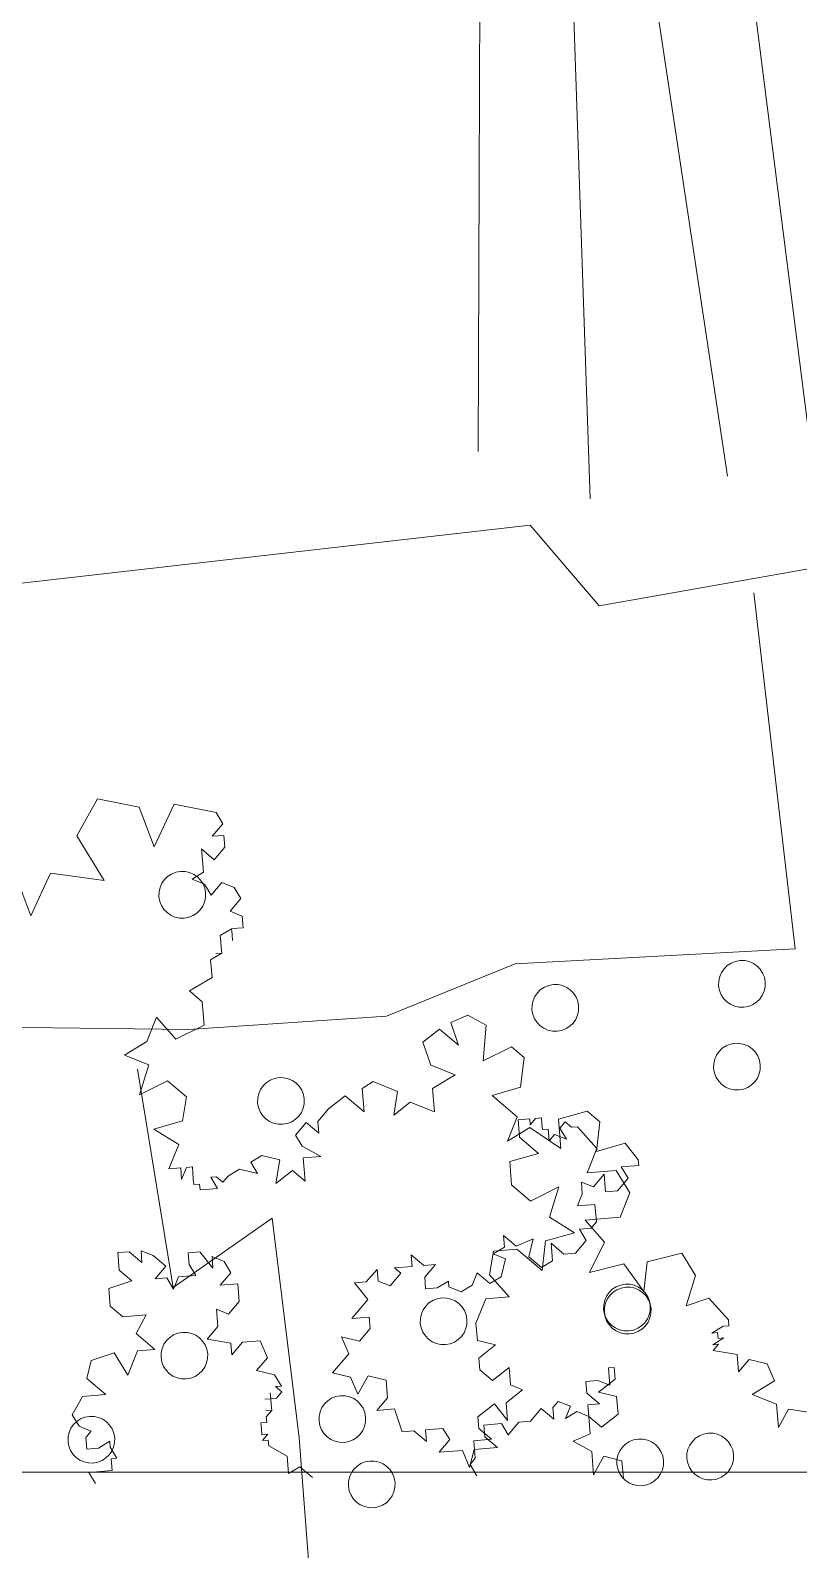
# Model space of a CAD drawing. Header units: metres. Extents: x 0 to 4415, y 1197 to 2590.
# Drawn here: x 1864.2464 to 1864.3777, y 1203.1949 to 1203.4547 of the extents above; entities that cross this region are included whole.
import ezdxf

# ---------------------------------------------------------------- set-up
doc = ezdxf.new("R2010")
doc.units = ezdxf.units.M
doc.linetypes.add('CONTINU', pattern=[0])
doc.layers.get('DEFPOINTS').update_dxf_attribs({"lineweight": 5})
for name, color, linetype, lineweight in [('00-Menuiserie', 152, 'CONTINU', 5), ('AMENAGEMENT', 7, 'Continuous', 5), ('vue', 7, 'Continuous', 5)]:
    doc.layers.add(name, color=color, linetype=linetype, lineweight=lineweight)
doc.layers.add('veg', color=7, linetype='Continuous', lineweight=9, true_color=0x61c200)

# ---------------------------------------------------------------- blocks, each defined once
blk = doc.blocks.new('DSD')
at = {"layer": 'DEFPOINTS'}
blk.add_line((1395.59068, 1272.90601), (1396.24674, 1272.90601), dxfattribs=at)
at = {"layer": 'veg'}
for p, q in [((1395.81935, 1273.01877), (1395.81819, 1273.01686)), ((1395.8265, 1273.0202), (1395.81935, 1273.01877)), ((1395.82992, 1273.01288), (1395.8265, 1273.0202)), ((1395.83249, 1273.0197), (1395.82992, 1273.01288)), ((1395.83964, 1273.02112), (1395.83249, 1273.0197)), ((1395.84314, 1273.01481), (1395.83964, 1273.02112)), ((1395.81819, 1273.01686), (1395.82002, 1273.0147)), ((1395.81803, 1273.01486), (1395.81786, 1273.01287)), ((1395.82002, 1273.0147), (1395.81803, 1273.01486)), ((1395.83849, 1273.00715), (1395.84314, 1273.01481)), ((1395.81786, 1273.01287), (1395.8197, 1273.01071)), ((1395.8197, 1273.01071), (1395.82186, 1273.01254)), ((1395.82186, 1273.01254), (1395.82153, 1273.00855)), ((1395.82153, 1273.00855), (1395.82344, 1273.00739)), ((1395.84764, 1273.00841), (1395.83849, 1273.00715)), ((1395.85105, 1273.0011), (1395.84764, 1273.00841)), ((1395.81629, 1273.00597), (1395.81513, 1273.00405)), ((1395.81837, 1273.0068), (1395.81629, 1273.00597)), ((1395.8202, 1273.00464), (1395.81837, 1273.0068)), ((1395.82136, 1273.00655), (1395.8202, 1273.00464)), ((1395.82344, 1273.00739), (1395.82136, 1273.00655)), ((1395.85362, 1273.00792), (1395.85105, 1273.0011)), ((1395.81513, 1273.00405), (1395.81696, 1273.00189)), ((1395.81488, 1273.00106), (1395.81472, 1272.99906)), ((1395.81696, 1273.00189), (1395.81488, 1273.00106)), ((1395.81472, 1272.99906), (1395.81572, 1272.99898)), ((1395.81572, 1272.99898), (1395.81672, 1272.9989)), ((1395.81655, 1272.9969), (1395.81663, 1272.9979)), ((1395.81663, 1272.9979), (1395.81655, 1272.9969)), ((1395.81663, 1272.9979), (1395.81672, 1272.9989)), ((1395.81672, 1272.9989), (1395.81663, 1272.9979)), ((1395.81672, 1272.9989), (1395.81863, 1272.99774)), ((1395.81847, 1272.99574), (1395.81838, 1272.99474)), ((1395.81855, 1272.99674), (1395.81847, 1272.99574)), ((1395.81863, 1272.99774), (1395.81855, 1272.99674)), ((1395.81855, 1272.99674), (1395.81855, 1272.99674)), ((1395.81855, 1272.99674), (1395.81855, 1272.99674)), ((1395.81863, 1272.99774), (1395.81863, 1272.99774)), ((1395.81838, 1272.99474), (1395.8203, 1272.99358)), ((1395.81938, 1272.99466), (1395.81838, 1272.99474)), ((1395.81838, 1272.99474), (1395.81938, 1272.99466)), ((1395.8203, 1272.99358), (1395.82005, 1272.99059)), ((1395.82005, 1272.99059), (1395.82388, 1272.98826)), ((1395.82388, 1272.98826), (1395.82172, 1272.98643)), ((1395.82172, 1272.98643), (1395.82139, 1272.98244)), ((1395.77632, 1272.98414), (1395.77317, 1272.98239)), ((1395.77317, 1272.98239), (1395.77367, 1272.97632)), ((1395.77924, 1272.98289), (1395.77632, 1272.98414)), ((1395.77791, 1272.97898), (1395.77924, 1272.98289)), ((1395.82139, 1272.98244), (1395.82622, 1272.98004)), ((1395.82622, 1272.98004), (1395.82954, 1272.98378)), ((1395.82954, 1272.98378), (1395.83121, 1272.97963)), ((1395.78115, 1272.98173), (1395.77791, 1272.97898)), ((1395.78398, 1272.97949), (1395.78115, 1272.98173)), ((1395.76885, 1272.97872), (1395.76669, 1272.97689)), ((1395.77367, 1272.97632), (1395.76885, 1272.97872)), ((1395.78265, 1272.97558), (1395.78398, 1272.97949)), ((1395.83503, 1272.9773), (1395.83088, 1272.97563)), ((1395.83121, 1272.97963), (1395.83503, 1272.9773)), ((1395.76669, 1272.97689), (1395.76728, 1272.97182)), ((1395.7785, 1272.97391), (1395.78265, 1272.97558)), ((1395.83088, 1272.97563), (1395.83246, 1272.97048)), ((1395.78233, 1272.97159), (1395.7785, 1272.97391)), ((1395.79247, 1272.97276), (1395.78831, 1272.9711)), ((1395.79438, 1272.9716), (1395.79247, 1272.97276)), ((1395.82764, 1272.97289), (1395.8244, 1272.97014)), ((1395.83246, 1272.97048), (1395.82764, 1272.97289)), ((1395.76728, 1272.97182), (1395.77218, 1272.97041)), ((1395.77218, 1272.97041), (1395.76786, 1272.96675)), ((1395.782, 1272.9676), (1395.78233, 1272.97159)), ((1395.78831, 1272.9711), (1395.78898, 1272.96702)), ((1395.79405, 1272.96761), (1395.79438, 1272.9716)), ((1395.79729, 1272.97036), (1395.79405, 1272.96761)), ((1395.80012, 1272.96812), (1395.79729, 1272.97036)), ((1395.8244, 1272.97014), (1395.82507, 1272.96607)), ((1395.75589, 1272.96773), (1395.75373, 1272.9659)), ((1395.7608, 1272.96633), (1395.75589, 1272.96773)), ((1395.76786, 1272.96675), (1395.76953, 1272.96259)), ((1395.78615, 1272.96926), (1395.782, 1272.9676)), ((1395.78898, 1272.96702), (1395.78615, 1272.96926)), ((1395.80195, 1272.96596), (1395.80012, 1272.96812)), ((1395.75373, 1272.9659), (1395.75432, 1272.96083)), ((1395.75758, 1272.96506), (1395.75426, 1272.96131)), ((1395.75758, 1272.96506), (1395.75758, 1272.96506)), ((1395.75858, 1272.96497), (1395.75758, 1272.96506)), ((1395.75966, 1272.96589), (1395.75858, 1272.96497)), ((1395.75942, 1272.9629), (1395.76058, 1272.96481)), ((1395.75966, 1272.96589), (1395.75966, 1272.96589)), ((1395.76058, 1272.96481), (1395.75966, 1272.96589)), ((1395.76039, 1272.96134), (1395.7608, 1272.96633)), ((1395.7657, 1272.96492), (1395.76039, 1272.96134)), ((1395.76257, 1272.96465), (1395.76241, 1272.96265)), ((1395.76357, 1272.96456), (1395.76257, 1272.96465)), ((1395.76365, 1272.96556), (1395.76357, 1272.96456)), ((1395.76374, 1272.96656), (1395.76365, 1272.96556)), ((1395.76473, 1272.96648), (1395.76374, 1272.96656)), ((1395.76565, 1272.9654), (1395.76473, 1272.96648)), ((1395.76573, 1272.96639), (1395.76565, 1272.9654)), ((1395.76953, 1272.96259), (1395.7657, 1272.96492)), ((1395.76773, 1272.96623), (1395.76573, 1272.96639)), ((1395.76748, 1272.96324), (1395.76773, 1272.96623)), ((1395.80179, 1272.96396), (1395.80195, 1272.96596)), ((1395.80395, 1272.96579), (1395.80179, 1272.96396)), ((1395.80578, 1272.96363), (1395.80395, 1272.96579)), ((1395.82507, 1272.96607), (1395.82998, 1272.96466)), ((1395.82998, 1272.96466), (1395.82574, 1272.96199)), ((1395.74941, 1272.96224), (1395.74717, 1272.95941)), ((1395.75432, 1272.96083), (1395.74941, 1272.96224)), ((1395.76149, 1272.96373), (1395.75942, 1272.9629)), ((1395.76241, 1272.96265), (1395.76149, 1272.96373)), ((1395.76424, 1272.96049), (1395.76748, 1272.96324)), ((1395.80146, 1272.95997), (1395.80462, 1272.96172)), ((1395.80462, 1272.96172), (1395.80578, 1272.96363)), ((1395.82574, 1272.96199), (1395.82741, 1272.95784)), ((1395.74717, 1272.95941), (1395.74709, 1272.95841)), ((1395.75426, 1272.96131), (1395.75593, 1272.95715)), ((1395.76915, 1272.95908), (1395.76424, 1272.96049)), ((1395.76882, 1272.95509), (1395.76915, 1272.95908)), ((1395.80446, 1272.95972), (1395.80146, 1272.95997)), ((1395.80413, 1272.95573), (1395.80446, 1272.95972)), ((1395.81152, 1272.96015), (1395.80845, 1272.9594)), ((1395.80845, 1272.9594), (1395.80912, 1272.95532)), ((1395.81344, 1272.95899), (1395.81152, 1272.96015)), ((1395.81227, 1272.95707), (1395.81344, 1272.95899)), ((1395.74709, 1272.95841), (1395.75008, 1272.95817)), ((1395.75094, 1272.95756), (1395.74862, 1272.95374)), ((1395.75008, 1272.95817), (1395.74892, 1272.95625)), ((1395.75593, 1272.95715), (1395.75094, 1272.95756)), ((1395.75275, 1272.95393), (1395.75299, 1272.95692)), ((1395.75299, 1272.95692), (1395.75482, 1272.95476)), ((1395.80629, 1272.95756), (1395.80413, 1272.95573)), ((1395.80912, 1272.95532), (1395.80629, 1272.95756)), ((1395.81535, 1272.95782), (1395.81227, 1272.95707)), ((1395.81726, 1272.95666), (1395.81535, 1272.95782)), ((1395.81726, 1272.95666), (1395.81726, 1272.95666)), ((1395.81818, 1272.95558), (1395.81726, 1272.95666)), ((1395.81926, 1272.9565), (1395.81818, 1272.95558)), ((1395.81909, 1272.9545), (1395.82026, 1272.95642)), ((1395.81926, 1272.9565), (1395.81926, 1272.9565)), ((1395.82026, 1272.95642), (1395.81926, 1272.9565)), ((1395.82341, 1272.95817), (1395.82325, 1272.95617)), ((1395.82441, 1272.95808), (1395.82341, 1272.95817)), ((1395.82525, 1272.95601), (1395.82441, 1272.95808)), ((1395.82541, 1272.958), (1395.82525, 1272.95601)), ((1395.82741, 1272.95784), (1395.82541, 1272.958)), ((1395.74862, 1272.95374), (1395.75029, 1272.94958)), ((1395.74892, 1272.95625), (1395.75075, 1272.95409)), ((1395.75075, 1272.95409), (1395.75275, 1272.95393)), ((1395.75482, 1272.95476), (1395.7569, 1272.9556)), ((1395.7569, 1272.9556), (1395.75674, 1272.9536)), ((1395.76076, 1272.95475), (1395.76558, 1272.95234)), ((1395.76234, 1272.9496), (1395.76076, 1272.95475)), ((1395.76558, 1272.95234), (1395.76882, 1272.95509)), ((1395.82109, 1272.95434), (1395.81909, 1272.9545)), ((1395.82209, 1272.95426), (1395.82109, 1272.95434)), ((1395.82217, 1272.95525), (1395.82209, 1272.95426)), ((1395.82317, 1272.95517), (1395.82217, 1272.95525)), ((1395.82325, 1272.95617), (1395.82317, 1272.95517)), ((1395.75458, 1272.95177), (1395.75433, 1272.94877)), ((1395.75757, 1272.95152), (1395.75458, 1272.95177)), ((1395.75674, 1272.9536), (1395.75757, 1272.95152)), ((1395.75029, 1272.94958), (1395.75627, 1272.94909)), ((1395.75627, 1272.94909), (1395.75295, 1272.94534)), ((1395.75433, 1272.94877), (1395.75525, 1272.94769)), ((1395.7581, 1272.94693), (1395.76234, 1272.9496)), ((1395.75525, 1272.94769), (1395.75724, 1272.94753)), ((1395.75724, 1272.94753), (1395.75608, 1272.94562)), ((1395.76301, 1272.94552), (1395.7581, 1272.94693)), ((1395.76805, 1272.94463), (1395.77021, 1272.94646)), ((1395.77021, 1272.94646), (1395.77005, 1272.94447)), ((1395.73973, 1272.94342), (1395.73741, 1272.93959)), ((1395.74564, 1272.94193), (1395.73973, 1272.94342)), ((1395.75295, 1272.94534), (1395.75553, 1272.94011)), ((1395.75608, 1272.94562), (1395.75791, 1272.94346)), ((1395.75791, 1272.94346), (1395.75991, 1272.94329)), ((1395.75991, 1272.94329), (1395.76207, 1272.94513)), ((1395.76207, 1272.94513), (1395.76182, 1272.94213)), ((1395.7636, 1272.94045), (1395.76301, 1272.94552)), ((1395.76792, 1272.94411), (1395.7636, 1272.94045)), ((1395.76514, 1272.94588), (1395.76805, 1272.94463)), ((1395.7659, 1272.9428), (1395.76514, 1272.94588)), ((1395.77191, 1272.94379), (1395.76792, 1272.94411)), ((1395.77005, 1272.94447), (1395.77196, 1272.94331)), ((1395.77258, 1272.93971), (1395.77191, 1272.94379)), ((1395.82213, 1272.94368), (1395.81989, 1272.94085)), ((1395.82412, 1272.94351), (1395.82213, 1272.94368)), ((1395.82396, 1272.94152), (1395.82412, 1272.94351)), ((1395.83219, 1272.94385), (1395.83011, 1272.94302)), ((1395.83203, 1272.94186), (1395.83219, 1272.94385)), ((1395.83419, 1272.94369), (1395.83203, 1272.94186)), ((1395.83618, 1272.94353), (1395.83419, 1272.94369)), ((1395.83593, 1272.94053), (1395.83618, 1272.94353)), ((1395.74623, 1272.93686), (1395.74564, 1272.94193)), ((1395.74963, 1272.9416), (1395.74623, 1272.93686)), ((1395.75553, 1272.94011), (1395.74963, 1272.9416)), ((1395.76182, 1272.94213), (1395.76374, 1272.94097)), ((1395.76374, 1272.94097), (1395.7659, 1272.9428)), ((1395.77196, 1272.94331), (1395.76989, 1272.94247)), ((1395.76989, 1272.94247), (1395.77064, 1272.9394)), ((1395.78186, 1272.94149), (1395.78386, 1272.94133)), ((1395.78369, 1272.93933), (1395.78186, 1272.94149)), ((1395.78386, 1272.94133), (1395.78602, 1272.94316)), ((1395.78602, 1272.94316), (1395.78585, 1272.94116)), ((1395.78585, 1272.94116), (1395.78885, 1272.94092)), ((1395.78885, 1272.94092), (1395.78777, 1272.94)), ((1395.81797, 1272.94201), (1395.81681, 1272.9401)), ((1395.82005, 1272.94284), (1395.81797, 1272.94201)), ((1395.81989, 1272.94085), (1395.82005, 1272.94284)), ((1395.8228, 1272.9396), (1395.82396, 1272.94152)), ((1395.83011, 1272.94302), (1395.82795, 1272.94119)), ((1395.82795, 1272.94119), (1395.82978, 1272.93903)), ((1395.73741, 1272.93959), (1395.73899, 1272.93444)), ((1395.76926, 1272.93597), (1395.77258, 1272.93971)), ((1395.77064, 1272.9394), (1395.77255, 1272.93824)), ((1395.77255, 1272.93824), (1395.77471, 1272.94007)), ((1395.77471, 1272.94007), (1395.77555, 1272.93799)), ((1395.77954, 1272.93766), (1395.77962, 1272.93866)), ((1395.77962, 1272.93866), (1395.78153, 1272.9375)), ((1395.78353, 1272.93733), (1395.78369, 1272.93933)), ((1395.78777, 1272.94), (1395.7896, 1272.93784)), ((1395.7896, 1272.93784), (1395.79167, 1272.93867)), ((1395.79167, 1272.93867), (1395.79184, 1272.94067)), ((1395.79184, 1272.94067), (1395.79367, 1272.93851)), ((1395.79567, 1272.93835), (1395.79342, 1272.93552)), ((1395.79367, 1272.93851), (1395.79567, 1272.93835)), ((1395.81565, 1272.93818), (1395.8154, 1272.93519)), ((1395.81864, 1272.93794), (1395.81565, 1272.93818)), ((1395.81681, 1272.9401), (1395.81864, 1272.93794)), ((1395.82579, 1272.93936), (1395.8228, 1272.9396)), ((1395.82663, 1272.93728), (1395.82579, 1272.93936)), ((1395.82779, 1272.93919), (1395.82663, 1272.93728)), ((1395.82978, 1272.93903), (1395.82779, 1272.93919)), ((1395.83377, 1272.9387), (1395.83593, 1272.94053)), ((1395.83768, 1272.93738), (1395.83377, 1272.9387)), ((1395.73509, 1272.93576), (1395.73176, 1272.93202)), ((1395.73899, 1272.93444), (1395.73509, 1272.93576)), ((1395.77325, 1272.93564), (1395.76926, 1272.93597)), ((1395.77492, 1272.93148), (1395.77325, 1272.93564)), ((1395.77555, 1272.93799), (1395.77746, 1272.93683)), ((1395.77746, 1272.93683), (1395.77954, 1272.93766)), ((1395.78153, 1272.9375), (1395.78353, 1272.93733)), ((1395.83744, 1272.93438), (1395.83768, 1272.93738)), ((1395.79342, 1272.93552), (1395.79617, 1272.93228)), ((1395.8154, 1272.93519), (1395.81724, 1272.93303)), ((1395.81724, 1272.93303), (1395.81931, 1272.93386)), ((1395.81931, 1272.93386), (1395.81907, 1272.93087)), ((1395.83528, 1272.93255), (1395.83744, 1272.93438)), ((1395.73176, 1272.93202), (1395.73168, 1272.93102)), ((1395.73168, 1272.93102), (1395.73268, 1272.93094)), ((1395.73268, 1272.93094), (1395.73168, 1272.93102)), ((1395.73168, 1272.93102), (1395.73268, 1272.93094)), ((1395.73268, 1272.93094), (1395.73459, 1272.92978)), ((1395.73268, 1272.93094), (1395.73268, 1272.93094)), ((1395.73268, 1272.93094), (1395.73268, 1272.93094)), ((1395.73268, 1272.93094), (1395.73268, 1272.93094)), ((1395.77467, 1272.92849), (1395.77492, 1272.93148)), ((1395.79318, 1272.93252), (1395.79301, 1272.93053)), ((1395.79301, 1272.93053), (1395.79485, 1272.92837)), ((1395.79617, 1272.93228), (1395.79318, 1272.93252)), ((1395.81907, 1272.93087), (1395.8209, 1272.92871)), ((1395.83129, 1272.93288), (1395.83528, 1272.93255)), ((1395.83304, 1272.92972), (1395.83129, 1272.93288)), ((1395.73252, 1272.92894), (1395.73443, 1272.92778)), ((1395.73252, 1272.92894), (1395.73252, 1272.92894)), ((1395.73252, 1272.92894), (1395.73252, 1272.92894)), ((1395.73351, 1272.92886), (1395.73252, 1272.92894)), ((1395.73343, 1272.92786), (1395.73435, 1272.92678)), ((1395.73443, 1272.92778), (1395.73343, 1272.92786)), ((1395.7336, 1272.92986), (1395.73351, 1272.92886)), ((1395.73459, 1272.92978), (1395.7336, 1272.92986)), ((1395.7716, 1272.92774), (1395.77467, 1272.92849)), ((1395.77442, 1272.9255), (1395.7716, 1272.92774)), ((1395.79485, 1272.92837), (1395.79792, 1272.92912)), ((1395.79792, 1272.92912), (1395.79668, 1272.92621)), ((1395.81184, 1272.92845), (1395.81059, 1272.92554)), ((1395.81483, 1272.9282), (1395.81184, 1272.92845)), ((1395.81666, 1272.92604), (1395.81483, 1272.9282)), ((1395.81683, 1272.92804), (1395.81666, 1272.92604)), ((1395.8209, 1272.92871), (1395.81683, 1272.92804)), ((1395.8298, 1272.92697), (1395.83304, 1272.92972)), ((1395.7282, 1272.92528), (1395.72512, 1272.92453)), ((1395.73003, 1272.92312), (1395.7282, 1272.92528)), ((1395.73027, 1272.92611), (1395.73003, 1272.92312)), ((1395.73435, 1272.92678), (1395.73027, 1272.92611)), ((1395.77426, 1272.9235), (1395.77442, 1272.9255)), ((1395.79668, 1272.92621), (1395.79943, 1272.92297)), ((1395.81059, 1272.92554), (1395.81242, 1272.92338)), ((1395.83279, 1272.92673), (1395.8298, 1272.92697)), ((1395.83446, 1272.92257), (1395.83279, 1272.92673)), ((1395.83678, 1272.9264), (1395.83446, 1272.92257)), ((1395.84069, 1272.92507), (1395.83678, 1272.9264)), ((1395.72512, 1272.92453), (1395.72388, 1272.92162)), ((1395.75128, 1272.92391), (1395.75112, 1272.92192)), ((1395.75228, 1272.92383), (1395.75128, 1272.92391)), ((1395.75203, 1272.92084), (1395.75228, 1272.92383)), ((1395.76903, 1272.92092), (1395.76927, 1272.92391)), ((1395.76927, 1272.92391), (1395.7721, 1272.92167)), ((1395.7721, 1272.92167), (1395.77426, 1272.9235)), ((1395.79943, 1272.92297), (1395.79635, 1272.92222)), ((1395.80935, 1272.92263), (1395.80819, 1272.92071)), ((1395.81242, 1272.92338), (1395.80935, 1272.92263)), ((1395.84144, 1272.922), (1395.84069, 1272.92507)), ((1395.72388, 1272.92162), (1395.7277, 1272.91929)), ((1395.75112, 1272.92192), (1395.75395, 1272.91967)), ((1395.75411, 1272.92167), (1395.75203, 1272.92084)), ((1395.75611, 1272.92151), (1395.75411, 1272.92167)), ((1395.75594, 1272.91951), (1395.75611, 1272.92151)), ((1395.76695, 1272.92008), (1395.76903, 1272.92092)), ((1395.76978, 1272.91784), (1395.76695, 1272.92008)), ((1395.79028, 1272.92171), (1395.79003, 1272.91872)), ((1395.79336, 1272.92246), (1395.79028, 1272.92171)), ((1395.79511, 1272.9193), (1395.79336, 1272.92246)), ((1395.79635, 1272.92222), (1395.79511, 1272.9193)), ((1395.80918, 1272.92063), (1395.8081, 1272.91972)), ((1395.80819, 1272.92071), (1395.80918, 1272.92063)), ((1395.80819, 1272.92071), (1395.80819, 1272.92071)), ((1395.8382, 1272.91925), (1395.84144, 1272.922)), ((1395.72355, 1272.91762), (1395.72322, 1272.91363)), ((1395.7277, 1272.91929), (1395.72355, 1272.91762)), ((1395.75087, 1272.91892), (1395.75063, 1272.91593)), ((1395.75395, 1272.91967), (1395.75087, 1272.91892)), ((1395.75378, 1272.91768), (1395.75594, 1272.91951)), ((1395.75578, 1272.91751), (1395.75378, 1272.91768)), ((1395.75562, 1272.91552), (1395.75578, 1272.91751)), ((1395.76085, 1272.9181), (1395.75877, 1272.91727)), ((1395.76177, 1272.91702), (1395.76085, 1272.9181)), ((1395.76953, 1272.91485), (1395.76978, 1272.91784)), ((1395.77177, 1272.91768), (1395.76953, 1272.91485)), ((1395.7746, 1272.91544), (1395.77177, 1272.91768)), ((1395.79003, 1272.91872), (1395.79187, 1272.91656)), ((1395.8081, 1272.91972), (1395.80902, 1272.91864)), ((1395.80902, 1272.91864), (1395.81002, 1272.91855)), ((1395.80994, 1272.91756), (1395.80985, 1272.91656)), ((1395.81002, 1272.91855), (1395.80994, 1272.91756)), ((1395.80994, 1272.91756), (1395.81002, 1272.91855)), ((1395.81002, 1272.91855), (1395.80994, 1272.91756)), ((1395.8101, 1272.91955), (1395.81002, 1272.91855)), ((1395.81002, 1272.91855), (1395.8101, 1272.91955)), ((1395.81102, 1272.91847), (1395.81002, 1272.91855)), ((1395.81002, 1272.91855), (1395.81102, 1272.91847)), ((1395.8422, 1272.91892), (1395.8382, 1272.91925)), ((1395.84394, 1272.91577), (1395.8422, 1272.91892)), ((1395.72147, 1272.91679), (1395.7174, 1272.91612)), ((1395.72322, 1272.91363), (1395.72147, 1272.91679)), ((1395.75063, 1272.91593), (1395.75346, 1272.91369)), ((1395.75346, 1272.91369), (1395.75562, 1272.91552)), ((1395.75562, 1272.91552), (1395.75537, 1272.91252)), ((1395.75769, 1272.91635), (1395.75562, 1272.91552)), ((1395.75961, 1272.91519), (1395.75769, 1272.91635)), ((1395.75877, 1272.91727), (1395.75961, 1272.91519)), ((1395.7616, 1272.91503), (1395.76177, 1272.91702)), ((1395.76376, 1272.91686), (1395.7616, 1272.91503)), ((1395.76559, 1272.9147), (1395.76376, 1272.91686)), ((1395.77444, 1272.91344), (1395.7746, 1272.91544)), ((1395.78887, 1272.9168), (1395.78755, 1272.91289)), ((1395.79187, 1272.91656), (1395.78887, 1272.9168)), ((1395.80985, 1272.91656), (1395.81077, 1272.91548)), ((1395.81085, 1272.91648), (1395.80985, 1272.91656)), ((1395.80985, 1272.91656), (1395.81085, 1272.91648)), ((1395.81077, 1272.91548), (1395.81069, 1272.91448)), ((1395.84278, 1272.91385), (1395.84394, 1272.91577)), ((1395.75537, 1272.91252), (1395.75828, 1272.91128)), ((1395.76759, 1272.91453), (1395.76559, 1272.9147)), ((1395.76942, 1272.91237), (1395.76759, 1272.91453)), ((1395.77058, 1272.91429), (1395.76942, 1272.91237)), ((1395.77358, 1272.91404), (1395.77058, 1272.91429)), ((1395.77228, 1272.91161), (1395.77444, 1272.91344)), ((1395.77341, 1272.91205), (1395.77358, 1272.91404)), ((1395.78056, 1272.91347), (1395.7794, 1272.91155)), ((1395.78356, 1272.91322), (1395.78056, 1272.91347)), ((1395.78339, 1272.91123), (1395.78356, 1272.91322)), ((1395.78555, 1272.91306), (1395.78339, 1272.91123)), ((1395.78755, 1272.91289), (1395.78555, 1272.91306)), ((1395.81052, 1272.91248), (1395.81144, 1272.9114)), ((1395.81052, 1272.91248), (1395.81052, 1272.91248)), ((1395.81152, 1272.9124), (1395.81052, 1272.91248)), ((1395.81069, 1272.91448), (1395.81169, 1272.9144)), ((1395.81069, 1272.91448), (1395.81069, 1272.91448)), ((1395.81169, 1272.9144), (1395.81069, 1272.91448)), ((1395.81069, 1272.91448), (1395.81169, 1272.9144)), ((1395.8116, 1272.9134), (1395.81152, 1272.9124)), ((1395.81152, 1272.9124), (1395.81152, 1272.9124)), ((1395.81152, 1272.9124), (1395.81152, 1272.9124)), ((1395.81152, 1272.9124), (1395.81152, 1272.9124)), ((1395.81169, 1272.9144), (1395.8116, 1272.9134)), ((1395.81169, 1272.9144), (1395.81169, 1272.9144)), ((1395.84071, 1272.91302), (1395.84278, 1272.91385)), ((1395.84162, 1272.91194), (1395.84071, 1272.91302)), ((1395.75828, 1272.91128), (1395.75512, 1272.90953)), ((1395.77125, 1272.91021), (1395.77341, 1272.91205)), ((1395.77524, 1272.90989), (1395.77125, 1272.91021)), ((1395.77527, 1272.91136), (1395.77228, 1272.91161)), ((1395.77503, 1272.90837), (1395.77527, 1272.91136)), ((1395.776, 1272.90681), (1395.77524, 1272.90989)), ((1395.77724, 1272.90972), (1395.776, 1272.90681)), ((1395.78123, 1272.90939), (1395.77724, 1272.90972)), ((1395.7794, 1272.91155), (1395.78123, 1272.90939)), ((1395.81036, 1272.91049), (1395.8072, 1272.90874)), ((1395.81044, 1272.91149), (1395.81036, 1272.91049)), ((1395.81144, 1272.9114), (1395.81044, 1272.91149)), ((1395.8363, 1272.90836), (1395.83747, 1272.91027)), ((1395.83747, 1272.91027), (1395.83755, 1272.91127)), ((1395.83755, 1272.91127), (1395.83946, 1272.91011)), ((1395.83946, 1272.91011), (1395.84146, 1272.90994)), ((1395.84146, 1272.90994), (1395.84162, 1272.91194)), ((1395.74997, 1272.90795), (1395.74972, 1272.90495)), ((1395.75305, 1272.9087), (1395.74997, 1272.90795)), ((1395.7548, 1272.90554), (1395.75305, 1272.9087)), ((1395.75512, 1272.90953), (1395.7548, 1272.90554)), ((1395.77478, 1272.90538), (1395.77594, 1272.90729)), ((1395.77594, 1272.90729), (1395.77503, 1272.90837)), ((1395.8072, 1272.90874), (1395.80696, 1272.90575)), ((1395.8373, 1272.90827), (1395.8363, 1272.90836)), ((1395.83714, 1272.90628), (1395.8373, 1272.90827)), ((1395.80504, 1272.90691), (1395.80288, 1272.90508)), ((1395.80696, 1272.90575), (1395.80504, 1272.90691)), ((1395.83913, 1272.90611), (1395.83714, 1272.90628)), ((1395.84113, 1272.90595), (1395.83913, 1272.90611)), ((1395.83997, 1272.90404), (1395.84113, 1272.90595))]:
    blk.add_line(p, q, dxfattribs=at)
at = {"layer": 'veg', "color": 50}
for centre in [(1395.82514, 1273.00471), (1395.72945, 1272.98947), (1395.76136, 1272.98537), (1395.7303, 1272.97533), (1395.80827, 1272.96946), (1395.74911, 1272.93414), (1395.82478, 1272.92591), (1395.79777, 1272.91507), (1395.84068, 1272.91154), (1395.73487, 1272.90866), (1395.74684, 1272.90767), (1395.79274, 1272.9039)]:
    blk.add_ellipse(centre, major_axis=(0.00285, -0.00281), ratio=1, start_param=2.267169, end_param=8.550354, dxfattribs=at)
at = {"layer": 'veg', "color": 10}
for centre in [(1395.74897, 1272.93362), (1395.78045, 1272.93179)]:
    blk.add_ellipse(centre, major_axis=(0.00285, -0.00281), ratio=1, start_param=2.267169, end_param=8.550354, dxfattribs=at)
blk = doc.blocks.new('08')
for p, q in [((-179.16, 652.7), (-182.67, 548.96)), ((-208.58, 650.76), (-221.75, 547.07)), ((-163.87, 646.11), (-163.51, 557.05)), ((-192.45, 643.95), (-206.17, 552.87)), ((-270.28, 545.87), (-184.24, 530.7)), ((-184.24, 530.7), (-172.4, 544.49)), ((-172.4, 544.49), (-71.86, 533.02)), ((-217.75, 472.07), (-210.69, 532.94)), ((-217.75, 472.07), (-169.87, 469.5)), ((-169.87, 469.5), (-147.87, 460.55)), ((-147.87, 460.55), (-114.06, 458.27)), ((-114.06, 458.27), (-77.3, 458.7)), ((-105.28, 451.5), (-111.36, 414.15)), ((-128.31, 426), (-132.93, 388.43)), ((-111.36, 414.15), (-128.31, 426)), ((-132.93, 388.43), (-135.19, 359.04))]:
    blk.add_line(p, q)
blk = doc.blocks.new('FEMME')
blk.add_blockref('08', (39.14, 97.32))

msp = doc.modelspace()

# ---------------------------------------------------------------- linework, layer by layer
at = {"layer": 'vue'}
msp.add_lwpolyline([(1863.89146, 1203.18817), (1863.79146, 1203.18817), (1863.79146, 1203.20817), (1864.58681, 1203.20817), (1864.58681, 1203.20817), (1864.58681, 1203.18817)], dxfattribs=at)
msp.add_lwpolyline([(1863.79146, 1203.20817), (1864.58681, 1203.20817), (1864.58681, 1203.18817), (1863.79146, 1203.18817)], close=True, dxfattribs=at)

# ---------------------------------------------------------------- block references
at = {"layer": '00-Menuiserie', "xscale": -1}
msp.add_blockref('DSD', (3260.09749, -69.69784), dxfattribs=at)
at = {"layer": 'AMENAGEMENT', "xscale": -0.001, "yscale": 0.001, "zscale": 0.001, "rotation": 359.999}
msp.add_blockref('FEMME', (1864.19854, 1202.72826), dxfattribs=at)

doc.saveas('drawing.dxf')
